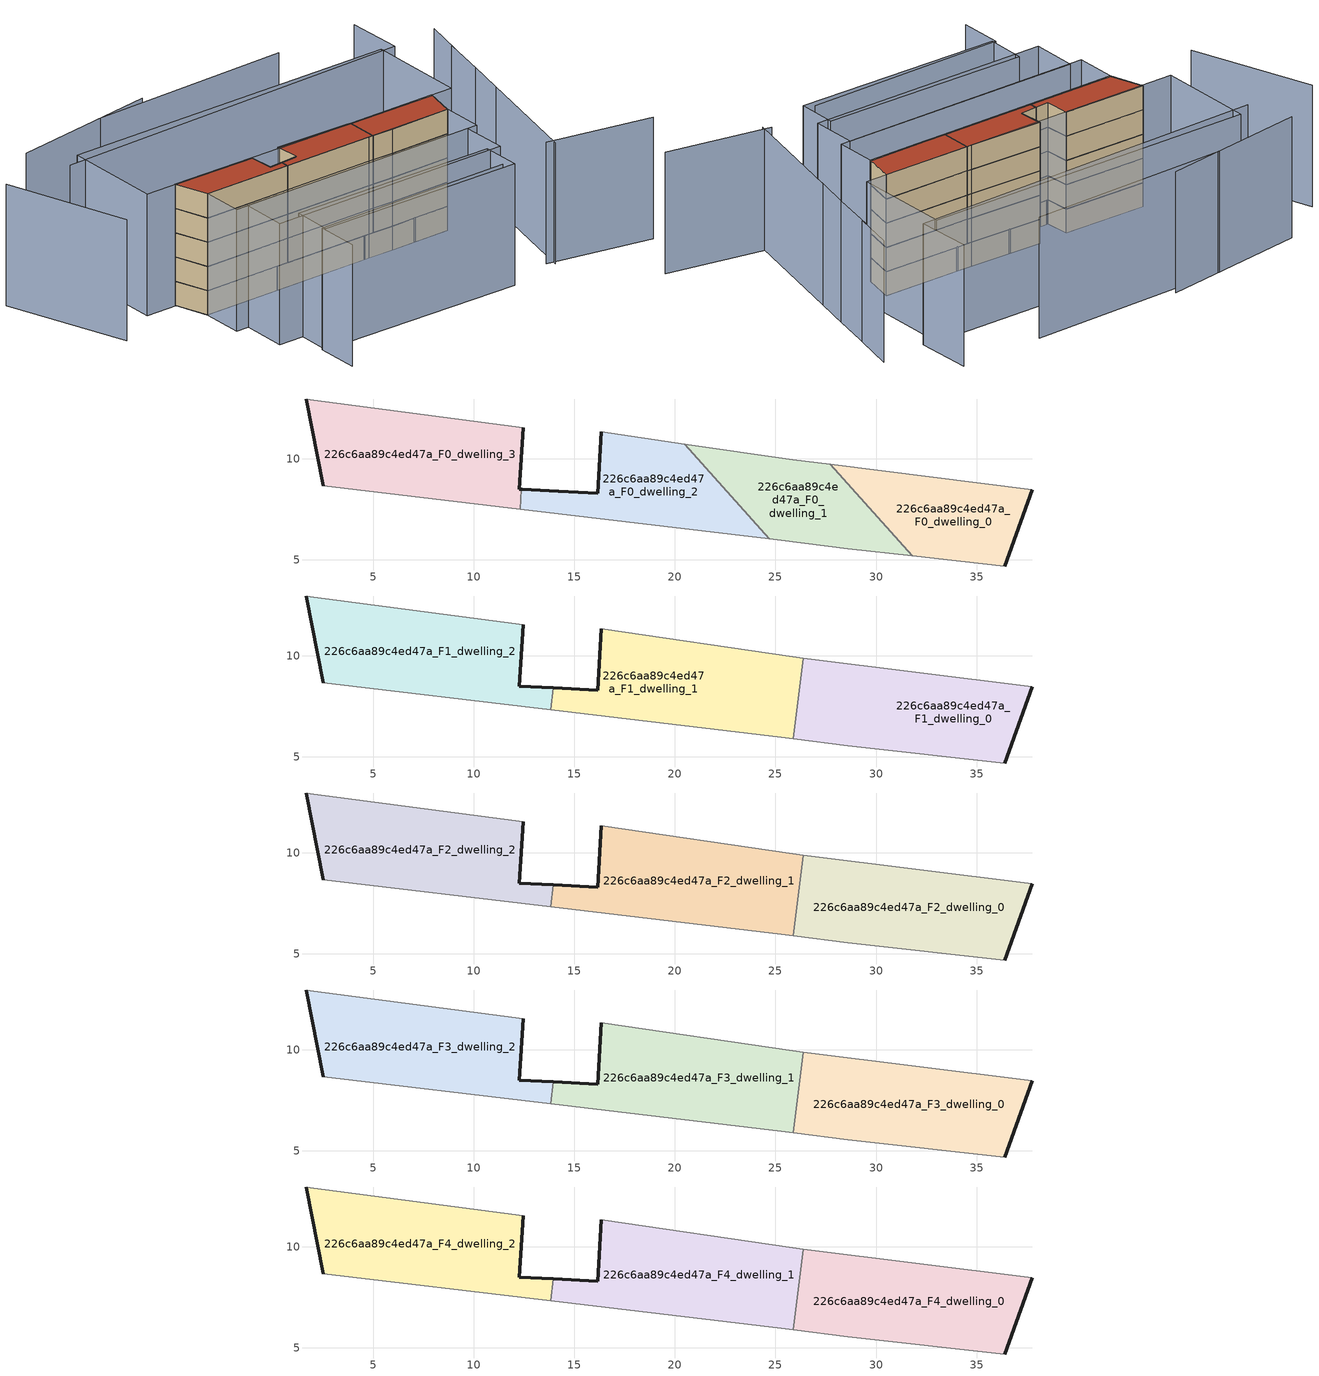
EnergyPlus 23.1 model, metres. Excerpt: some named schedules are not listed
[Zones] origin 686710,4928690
226c6aa89c4ed47a_F0_dwelling_0
 floor ground (EU_floor_Construction): 36.4,4.68 37.76,8.47 27.72,9.73 31.79,5.18 z0
 wall outside (EU_wall_Construction): 37.76,8.47 36.4,4.68 z0:3
 wall to 226c6aa89c4ed47a_F0_dwelling_1 (EU_wall_Construction): 31.79,5.18 27.72,9.73 z0:3
 wall adiabatic (EU_wall_Construction): 27.72,9.73 37.76,8.47 / 36.4,4.68 31.79,5.18 z0:3
226c6aa89c4ed47a_F0_dwelling_1
 floor ground (EU_floor_Construction): 31.79,5.18 27.72,9.73 25.85,9.96 20.48,10.74 24.69,6.03 25.28,5.96 28.59,5.53 z0
 wall adiabatic (EU_wall_Construction): 31.79,5.18 28.59,5.53 25.28,5.96 24.69,6.03 / 20.48,10.74 25.85,9.96 27.72,9.73 z0:3
 wall to 226c6aa89c4ed47a_F0_dwelling_2 (EU_wall_Construction): 24.69,6.03 20.48,10.74 z0:3
226c6aa89c4ed47a_F0_dwelling_2
 floor ground (EU_floor_Construction): 24.69,6.03 20.48,10.74 16.34,11.34 16.17,8.29 14.22,8.4 14.21,8.4 12.41,8.49 12.38,8.5 12.32,7.5 z0
 wall outside (EU_wall_Construction): 12.38,8.5 12.41,8.49 14.21,8.4 14.22,8.4 16.17,8.29 16.34,11.34 z0:3
 wall adiabatic (EU_wall_Construction): 16.34,11.34 20.48,10.74 / 24.69,6.03 12.32,7.5 z0:3
 wall to 226c6aa89c4ed47a_F0_dwelling_3 (EU_wall_Construction): 12.32,7.5 12.38,8.5 z0:3
226c6aa89c4ed47a_F0_dwelling_3
 floor ground (EU_floor_Construction): 12.32,7.5 12.38,8.5 12.26,8.5 12.46,11.56 1.68,12.98 2.52,8.66 z0
 wall outside (EU_wall_Construction): 2.52,8.66 1.68,12.98 / 12.46,11.56 12.26,8.5 12.38,8.5 z0:3
 wall adiabatic (EU_wall_Construction): 1.68,12.98 12.46,11.56 / 12.32,7.5 2.52,8.66 z0:3
226c6aa89c4ed47a_F1_dwelling_0
 floor to 226c6aa89c4ed47a_F0_dwelling_0 (EU_floor_Construction): 36.4,4.68 37.76,8.47 27.72,9.73 31.78,5.18 z3
 floor to 226c6aa89c4ed47a_F0_dwelling_1 (EU_floor_Construction): 31.78,5.18 27.72,9.73 26.37,9.9 25.89,5.88 28.59,5.53 z3
 wall outside (EU_wall_Construction): 37.76,8.47 36.4,4.68 z3:6
 wall adiabatic (EU_wall_Construction): 26.37,9.9 37.76,8.47 / 36.4,4.68 28.59,5.53 25.89,5.88 z3:6
 wall to 226c6aa89c4ed47a_F1_dwelling_1 (EU_wall_Construction): 25.89,5.88 26.37,9.9 z3:6
226c6aa89c4ed47a_F1_dwelling_1
 floor to 226c6aa89c4ed47a_F0_dwelling_1 (EU_floor_Construction): 25.89,5.88 26.37,9.9 25.85,9.96 20.48,10.74 24.69,6.03 25.28,5.96 z3
 floor to 226c6aa89c4ed47a_F0_dwelling_2 (EU_floor_Construction): 24.69,6.03 20.48,10.74 16.34,11.34 16.17,8.29 14.22,8.4 14.21,8.4 13.96,8.41 13.83,7.32 z3
 wall outside (EU_wall_Construction): 13.96,8.41 16.17,8.29 16.34,11.34 z3:6
 wall adiabatic (EU_wall_Construction): 25.89,5.88 25.28,5.96 13.83,7.32 / 16.34,11.34 25.85,9.96 26.37,9.9 z3:6
 wall to 226c6aa89c4ed47a_F1_dwelling_2 (EU_wall_Construction): 13.83,7.32 13.96,8.41 z3:6
226c6aa89c4ed47a_F1_dwelling_2
 floor to 226c6aa89c4ed47a_F0_dwelling_2 (EU_floor_Construction): 13.83,7.32 13.96,8.41 12.38,8.5 12.32,7.5 z3
 floor to 226c6aa89c4ed47a_F0_dwelling_3 (EU_floor_Construction): 12.32,7.5 12.38,8.5 12.26,8.5 12.46,11.56 1.68,12.98 2.52,8.66 z3
 wall outside (EU_wall_Construction): 2.52,8.66 1.68,12.98 / 12.46,11.56 12.26,8.5 13.96,8.41 z3:6
 wall adiabatic (EU_wall_Construction): 13.83,7.32 2.52,8.66 / 1.68,12.98 12.46,11.56 z3:6
226c6aa89c4ed47a_F2_dwelling_0
 floor to 226c6aa89c4ed47a_F1_dwelling_0 (EU_floor_Construction): 36.4,4.68 37.76,8.47 26.37,9.9 25.89,5.88 28.59,5.53 z6
 wall outside (EU_wall_Construction): 37.76,8.47 36.4,4.68 z6:9
 wall adiabatic (EU_wall_Construction): 26.37,9.9 37.76,8.47 / 36.4,4.68 28.59,5.53 25.89,5.88 z6:9
 wall to 226c6aa89c4ed47a_F2_dwelling_1 (EU_wall_Construction): 25.89,5.88 26.37,9.9 z6:9
226c6aa89c4ed47a_F2_dwelling_1
 floor to 226c6aa89c4ed47a_F1_dwelling_1 (EU_floor_Construction): 25.89,5.88 26.37,9.9 25.85,9.96 16.34,11.34 16.17,8.29 13.96,8.41 13.83,7.32 25.28,5.96 z6
 wall outside (EU_wall_Construction): 13.96,8.41 16.17,8.29 16.34,11.34 z6:9
 wall adiabatic (EU_wall_Construction): 25.89,5.88 25.28,5.96 13.83,7.32 / 16.34,11.34 25.85,9.96 26.37,9.9 z6:9
 wall to 226c6aa89c4ed47a_F2_dwelling_2 (EU_wall_Construction): 13.83,7.32 13.96,8.41 z6:9
226c6aa89c4ed47a_F2_dwelling_2
 floor to 226c6aa89c4ed47a_F1_dwelling_2 (EU_floor_Construction): 13.83,7.32 13.96,8.41 12.26,8.5 12.46,11.56 1.68,12.98 2.52,8.66 z6
 wall outside (EU_wall_Construction): 2.52,8.66 1.68,12.98 / 12.46,11.56 12.26,8.5 13.96,8.41 z6:9
 wall adiabatic (EU_wall_Construction): 13.83,7.32 2.52,8.66 / 1.68,12.98 12.46,11.56 z6:9
226c6aa89c4ed47a_F3_dwelling_0
 floor to 226c6aa89c4ed47a_F2_dwelling_0 (EU_floor_Construction): 36.4,4.68 37.76,8.47 26.37,9.9 25.89,5.88 28.59,5.53 z9
 wall outside (EU_wall_Construction): 37.76,8.47 36.4,4.68 z9:12
 wall adiabatic (EU_wall_Construction): 26.37,9.9 37.76,8.47 / 36.4,4.68 28.59,5.53 25.89,5.88 z9:12
 wall to 226c6aa89c4ed47a_F3_dwelling_1 (EU_wall_Construction): 25.89,5.88 26.37,9.9 z9:12
226c6aa89c4ed47a_F3_dwelling_1
 floor to 226c6aa89c4ed47a_F2_dwelling_1 (EU_floor_Construction): 25.89,5.88 26.37,9.9 25.85,9.96 16.34,11.34 16.17,8.29 13.96,8.41 13.83,7.32 25.28,5.96 z9
 wall outside (EU_wall_Construction): 13.96,8.41 16.17,8.29 16.34,11.34 z9:12
 wall adiabatic (EU_wall_Construction): 25.89,5.88 25.28,5.96 13.83,7.32 / 16.34,11.34 25.85,9.96 26.37,9.9 z9:12
 wall to 226c6aa89c4ed47a_F3_dwelling_2 (EU_wall_Construction): 13.83,7.32 13.96,8.41 z9:12
226c6aa89c4ed47a_F3_dwelling_2
 floor to 226c6aa89c4ed47a_F2_dwelling_2 (EU_floor_Construction): 13.83,7.32 13.96,8.41 12.26,8.5 12.46,11.56 1.68,12.98 2.52,8.66 z9
 wall outside (EU_wall_Construction): 2.52,8.66 1.68,12.98 / 12.46,11.56 12.26,8.5 13.96,8.41 z9:12
 wall adiabatic (EU_wall_Construction): 13.83,7.32 2.52,8.66 / 1.68,12.98 12.46,11.56 z9:12
226c6aa89c4ed47a_F4_dwelling_0
 floor to 226c6aa89c4ed47a_F3_dwelling_0 (EU_floor_Construction): 36.4,4.68 37.76,8.47 26.37,9.9 25.89,5.88 28.59,5.53 z12
 wall outside (EU_wall_Construction): 37.76,8.47 36.4,4.68 z12:15
 wall adiabatic (EU_wall_Construction): 26.37,9.9 37.76,8.47 / 36.4,4.68 28.59,5.53 25.89,5.88 z12:15
 wall to 226c6aa89c4ed47a_F4_dwelling_1 (EU_wall_Construction): 25.89,5.88 26.37,9.9 z12:15
 roof outside (EU_roof_Construction): 37.76,8.47 36.4,4.68 28.59,5.53 25.89,5.88 26.37,9.9 z15
226c6aa89c4ed47a_F4_dwelling_1
 floor to 226c6aa89c4ed47a_F3_dwelling_1 (EU_floor_Construction): 25.89,5.88 26.37,9.9 25.85,9.96 16.34,11.34 16.17,8.29 13.96,8.41 13.83,7.32 25.28,5.96 z12
 wall outside (EU_wall_Construction): 13.96,8.41 16.17,8.29 16.34,11.34 z12:15
 wall adiabatic (EU_wall_Construction): 25.89,5.88 25.28,5.96 13.83,7.32 / 16.34,11.34 25.85,9.96 26.37,9.9 z12:15
 wall to 226c6aa89c4ed47a_F4_dwelling_2 (EU_wall_Construction): 13.83,7.32 13.96,8.41 z12:15
 roof outside (EU_roof_Construction): 26.37,9.9 25.89,5.88 25.28,5.96 13.83,7.32 13.96,8.41 16.17,8.29 16.34,11.34 25.85,9.96 z15
226c6aa89c4ed47a_F4_dwelling_2
 floor to 226c6aa89c4ed47a_F3_dwelling_2 (EU_floor_Construction): 13.83,7.32 13.96,8.41 12.26,8.5 12.46,11.56 1.68,12.98 2.52,8.66 z12
 wall outside (EU_wall_Construction): 2.52,8.66 1.68,12.98 / 12.46,11.56 12.26,8.5 13.96,8.41 z12:15
 wall adiabatic (EU_wall_Construction): 13.83,7.32 2.52,8.66 / 1.68,12.98 12.46,11.56 z12:15
 roof outside (EU_roof_Construction): 12.46,11.56 12.26,8.5 13.96,8.41 13.83,7.32 2.52,8.66 1.68,12.98 z15
shading: 4.65,-11.82 5.24,-6.51 / 5.24,-6.51 30.9,-9.39 / 38.19,-8.97 51.03,-12.94 / 38.88,-9.72 44.3,5.01 / 44.19,4.85 46.12,9.98 / 45.98,9.58 48.13,15.6 / 47.86,14.71 49.77,20.01 / -11.52,26.26 -8.42,10.46 / 44.29,27.03 43.62,20.07 / 43.62,20.07 -3.03,24.59 / 33.41,28.09 7.51,30.59 / 14.57,30.77 -4.34,30.23 / 31.85,-10.29 5.52,-6.83 / 5.52,-6.83 6.16,-1.95 / 6.16,-1.95 32.49,-5.41 / 32.49,-5.41 31.85,-10.29 / 3.54,3.41 34.54,-0.32 / 34.54,-0.32 33.85,-6.05 / 33.85,-6.05 2.85,-2.32 / 2.85,-2.32 3.54,3.41 / 2.52,8.66 36.4,4.68 / 36.4,4.68 35.79,-0.48 / 35.79,-0.48 1.91,3.5 / 1.91,3.5 2.52,8.66 / 40.48,8.14 -2.27,13.36 / -2.27,13.36 -0.75,25.77 / -0.75,25.77 42,20.55 / 42,20.55 40.48,8.14 z0:15
[Building]
EU S2 Campaign: North Axis=0; Terrain=City; Solar Distribution=FullExterior
[Site:Location]
Bologna: Latitude=44.5; Longitude=11.25; Time Zone=1; Elevation=37
[SizingPeriod:WeatherFileDays]
AnnualSizingPeriod: Begin Month=1; Begin Day of Month=1; End Month=12; End Day of Month=31; Day of Week for Start Day=Monday; Use Weather File Daylight Saving Period=No; Use Weather File Rain and Snow Indicators=No
[MATERIAL]
EU_InternalMass_Material: Roughness=MediumRough; Thickness=0.1; Conductivity=1; Density=1800; Specific Heat=900; Thermal Absorptance=0.9; Solar Absorptance=0.7; Visible Absorptance=0.7
[MATERIAL:NOMASS] Roughness=MediumRough; Thermal Absorptance=0.9; Solar Absorptance=0.7; Visible Absorptance=0.7
Name | Thermal Resistance
EU_wall_NoMass | 0.905828
EU_roof_NoMass | 0.37593
EU_floor_NoMass | 0.67114
[CONSTRUCTION]
EU_wall_Construction: EU_wall_NoMass
EU_roof_Construction: EU_roof_NoMass
EU_floor_Construction: EU_floor_NoMass
EU_InternalMass_Construction: EU_InternalMass_Material
[ZONE] Type=1; Multiplier=1; Ceiling Height=autocalculate; Floor Area=autocalculate; Part of Total Floor Area=Yes
Name | Volume
226c6aa89c4ed47a_F0_dwelling_0 | 88.0005
226c6aa89c4ed47a_F1_dwelling_0; 226c6aa89c4ed47a_F2_dwelling_0; 226c6aa89c4ed47a_F3_dwelling_0; 226c6aa89c4ed47a_F4_dwelling_0 | 132.497
226c6aa89c4ed47a_F0_dwelling_1 | 87.9924
226c6aa89c4ed47a_F1_dwelling_1; 226c6aa89c4ed47a_F2_dwelling_1; 226c6aa89c4ed47a_F3_dwelling_1; 226c6aa89c4ed47a_F4_dwelling_1 | 132.49
226c6aa89c4ed47a_F0_dwelling_2 | 93.8665
226c6aa89c4ed47a_F1_dwelling_2; 226c6aa89c4ed47a_F2_dwelling_2; 226c6aa89c4ed47a_F3_dwelling_2; 226c6aa89c4ed47a_F4_dwelling_2 | 132.491
226c6aa89c4ed47a_F0_dwelling_3 | 127.632
[INTERNALMASS] Construction=EU_InternalMass_Construction
Name | Zone or ZoneList | Surface Area
226c6aa89c4ed47a_F0_dwelling_0_EU_InternalMass | 226c6aa89c4ed47a_F0_dwelling_0 | 29.3336
226c6aa89c4ed47a_F0_dwelling_1_EU_InternalMass | 226c6aa89c4ed47a_F0_dwelling_1 | 29.3309
226c6aa89c4ed47a_F0_dwelling_2_EU_InternalMass | 226c6aa89c4ed47a_F0_dwelling_2 | 31.2878
226c6aa89c4ed47a_F0_dwelling_3_EU_InternalMass | 226c6aa89c4ed47a_F0_dwelling_3 | 42.5444
226c6aa89c4ed47a_F1_dwelling_0_EU_InternalMass | 226c6aa89c4ed47a_F1_dwelling_0 | 44.1659
226c6aa89c4ed47a_F1_dwelling_1_EU_InternalMass | 226c6aa89c4ed47a_F1_dwelling_1 | 44.1637
226c6aa89c4ed47a_F1_dwelling_2_EU_InternalMass | 226c6aa89c4ed47a_F1_dwelling_2 | 44.1641
226c6aa89c4ed47a_F2_dwelling_0_EU_InternalMass | 226c6aa89c4ed47a_F2_dwelling_0 | 44.1659
226c6aa89c4ed47a_F2_dwelling_1_EU_InternalMass | 226c6aa89c4ed47a_F2_dwelling_1 | 44.1637
226c6aa89c4ed47a_F2_dwelling_2_EU_InternalMass | 226c6aa89c4ed47a_F2_dwelling_2 | 44.1641
226c6aa89c4ed47a_F3_dwelling_0_EU_InternalMass | 226c6aa89c4ed47a_F3_dwelling_0 | 44.1659
226c6aa89c4ed47a_F3_dwelling_1_EU_InternalMass | 226c6aa89c4ed47a_F3_dwelling_1 | 44.1637
226c6aa89c4ed47a_F3_dwelling_2_EU_InternalMass | 226c6aa89c4ed47a_F3_dwelling_2 | 44.1641
226c6aa89c4ed47a_F4_dwelling_0_EU_InternalMass | 226c6aa89c4ed47a_F4_dwelling_0 | 44.1659
226c6aa89c4ed47a_F4_dwelling_1_EU_InternalMass | 226c6aa89c4ed47a_F4_dwelling_1 | 44.1637
226c6aa89c4ed47a_F4_dwelling_2_EU_InternalMass | 226c6aa89c4ed47a_F4_dwelling_2 | 44.1641
[OTHEREQUIPMENT] Fuel Type=Electricity; Design Level Calculation Method=Watts/Area; Power per Zone Floor Area=1; Fraction Latent=0; Fraction Radiant=0; Fraction Lost=0; Carbon Dioxide Generation Rate=0; EndUse Subcategory=EU_Step8_InternalGains
Name | Zone or ZoneList or Space or SpaceList | Schedule
EU_Step8_InternalGain_226c6aa89c4ed47a_F0_dwelling_0_f000 | 226c6aa89c4ed47a_F0_dwelling_0 | EU_Step8_GainSchedule_226c6aa89c4ed47a_F0_dwelling_0_f000
EU_Step8_InternalGain_226c6aa89c4ed47a_F0_dwelling_1_f000 | 226c6aa89c4ed47a_F0_dwelling_1 | EU_Step8_GainSchedule_226c6aa89c4ed47a_F0_dwelling_1_f000
EU_Step8_InternalGain_226c6aa89c4ed47a_F0_dwelling_2_f000 | 226c6aa89c4ed47a_F0_dwelling_2 | EU_Step8_GainSchedule_226c6aa89c4ed47a_F0_dwelling_2_f000
EU_Step8_InternalGain_226c6aa89c4ed47a_F0_dwelling_3_f000 | 226c6aa89c4ed47a_F0_dwelling_3 | EU_Step8_GainSchedule_226c6aa89c4ed47a_F0_dwelling_3_f000
EU_Step8_InternalGain_226c6aa89c4ed47a_F1_dwelling_0_f000 | 226c6aa89c4ed47a_F1_dwelling_0 | EU_Step8_GainSchedule_226c6aa89c4ed47a_F1_dwelling_0_f000
EU_Step8_InternalGain_226c6aa89c4ed47a_F1_dwelling_1_f000 | 226c6aa89c4ed47a_F1_dwelling_1 | EU_Step8_GainSchedule_226c6aa89c4ed47a_F1_dwelling_1_f000
EU_Step8_InternalGain_226c6aa89c4ed47a_F1_dwelling_2_f000 | 226c6aa89c4ed47a_F1_dwelling_2 | EU_Step8_GainSchedule_226c6aa89c4ed47a_F1_dwelling_2_f000
EU_Step8_InternalGain_226c6aa89c4ed47a_F2_dwelling_0_f000 | 226c6aa89c4ed47a_F2_dwelling_0 | EU_Step8_GainSchedule_226c6aa89c4ed47a_F2_dwelling_0_f000
EU_Step8_InternalGain_226c6aa89c4ed47a_F2_dwelling_1_f000 | 226c6aa89c4ed47a_F2_dwelling_1 | EU_Step8_GainSchedule_226c6aa89c4ed47a_F2_dwelling_1_f000
EU_Step8_InternalGain_226c6aa89c4ed47a_F2_dwelling_2_f000 | 226c6aa89c4ed47a_F2_dwelling_2 | EU_Step8_GainSchedule_226c6aa89c4ed47a_F2_dwelling_2_f000
EU_Step8_InternalGain_226c6aa89c4ed47a_F3_dwelling_0_f000 | 226c6aa89c4ed47a_F3_dwelling_0 | EU_Step8_GainSchedule_226c6aa89c4ed47a_F3_dwelling_0_f000
EU_Step8_InternalGain_226c6aa89c4ed47a_F3_dwelling_1_f000 | 226c6aa89c4ed47a_F3_dwelling_1 | EU_Step8_GainSchedule_226c6aa89c4ed47a_F3_dwelling_1_f000
EU_Step8_InternalGain_226c6aa89c4ed47a_F3_dwelling_2_f000 | 226c6aa89c4ed47a_F3_dwelling_2 | EU_Step8_GainSchedule_226c6aa89c4ed47a_F3_dwelling_2_f000
EU_Step8_InternalGain_226c6aa89c4ed47a_F4_dwelling_0_f000 | 226c6aa89c4ed47a_F4_dwelling_0 | EU_Step8_GainSchedule_226c6aa89c4ed47a_F4_dwelling_0_f000
EU_Step8_InternalGain_226c6aa89c4ed47a_F4_dwelling_1_f000 | 226c6aa89c4ed47a_F4_dwelling_1 | EU_Step8_GainSchedule_226c6aa89c4ed47a_F4_dwelling_1_f000
EU_Step8_InternalGain_226c6aa89c4ed47a_F4_dwelling_2_f000 | 226c6aa89c4ed47a_F4_dwelling_2 | EU_Step8_GainSchedule_226c6aa89c4ed47a_F4_dwelling_2_f000
[ZONEVENTILATION:DESIGNFLOWRATE] Schedule=EU_AlwaysOn; Design Flow Rate Calculation Method=AirChanges/Hour; Air Changes per Hour=0.73129; Ventilation Type=Natural; Fan Pressure Rise=0; Fan Total Efficiency=1; Constant Term Coefficient=1; Temperature Term Coefficient=0; Velocity Term Coefficient=0; Velocity Squared Term Coefficient=0; Minimum Indoor Temperature=-100; Maximum Indoor Temperature=100; Delta Temperature=-100; Minimum Outdoor Temperature=-100; Maximum Outdoor Temperature=100; Maximum Wind Speed=40
Name | Zone or ZoneList or Space or SpaceList
EU_ConstantAir_226c6aa89c4ed47a_F0_dwelling_0 | 226c6aa89c4ed47a_F0_dwelling_0
EU_ConstantAir_226c6aa89c4ed47a_F0_dwelling_1 | 226c6aa89c4ed47a_F0_dwelling_1
EU_ConstantAir_226c6aa89c4ed47a_F0_dwelling_2 | 226c6aa89c4ed47a_F0_dwelling_2
EU_ConstantAir_226c6aa89c4ed47a_F0_dwelling_3 | 226c6aa89c4ed47a_F0_dwelling_3
EU_ConstantAir_226c6aa89c4ed47a_F1_dwelling_0 | 226c6aa89c4ed47a_F1_dwelling_0
EU_ConstantAir_226c6aa89c4ed47a_F1_dwelling_1 | 226c6aa89c4ed47a_F1_dwelling_1
EU_ConstantAir_226c6aa89c4ed47a_F1_dwelling_2 | 226c6aa89c4ed47a_F1_dwelling_2
EU_ConstantAir_226c6aa89c4ed47a_F2_dwelling_0 | 226c6aa89c4ed47a_F2_dwelling_0
EU_ConstantAir_226c6aa89c4ed47a_F2_dwelling_1 | 226c6aa89c4ed47a_F2_dwelling_1
EU_ConstantAir_226c6aa89c4ed47a_F2_dwelling_2 | 226c6aa89c4ed47a_F2_dwelling_2
EU_ConstantAir_226c6aa89c4ed47a_F3_dwelling_0 | 226c6aa89c4ed47a_F3_dwelling_0
EU_ConstantAir_226c6aa89c4ed47a_F3_dwelling_1 | 226c6aa89c4ed47a_F3_dwelling_1
EU_ConstantAir_226c6aa89c4ed47a_F3_dwelling_2 | 226c6aa89c4ed47a_F3_dwelling_2
EU_ConstantAir_226c6aa89c4ed47a_F4_dwelling_0 | 226c6aa89c4ed47a_F4_dwelling_0
EU_ConstantAir_226c6aa89c4ed47a_F4_dwelling_1 | 226c6aa89c4ed47a_F4_dwelling_1
EU_ConstantAir_226c6aa89c4ed47a_F4_dwelling_2 | 226c6aa89c4ed47a_F4_dwelling_2
[HVACTEMPLATE:THERMOSTAT] Constant Heating Setpoint=20; Constant Cooling Setpoint=50
EU_HeatOnly_226c6aa89c4ed47a_F0_dwelling_0; EU_HeatOnly_226c6aa89c4ed47a_F0_dwelling_1; EU_HeatOnly_226c6aa89c4ed47a_F0_dwelling_2; EU_HeatOnly_226c6aa89c4ed47a_F0_dwelling_3; EU_HeatOnly_226c6aa89c4ed47a_F1_dwelling_0; EU_HeatOnly_226c6aa89c4ed47a_F1_dwelling_1; EU_HeatOnly_226c6aa89c4ed47a_F1_dwelling_2; EU_HeatOnly_226c6aa89c4ed47a_F2_dwelling_0; EU_HeatOnly_226c6aa89c4ed47a_F2_dwelling_1; EU_HeatOnly_226c6aa89c4ed47a_F2_dwelling_2; EU_HeatOnly_226c6aa89c4ed47a_F3_dwelling_0
